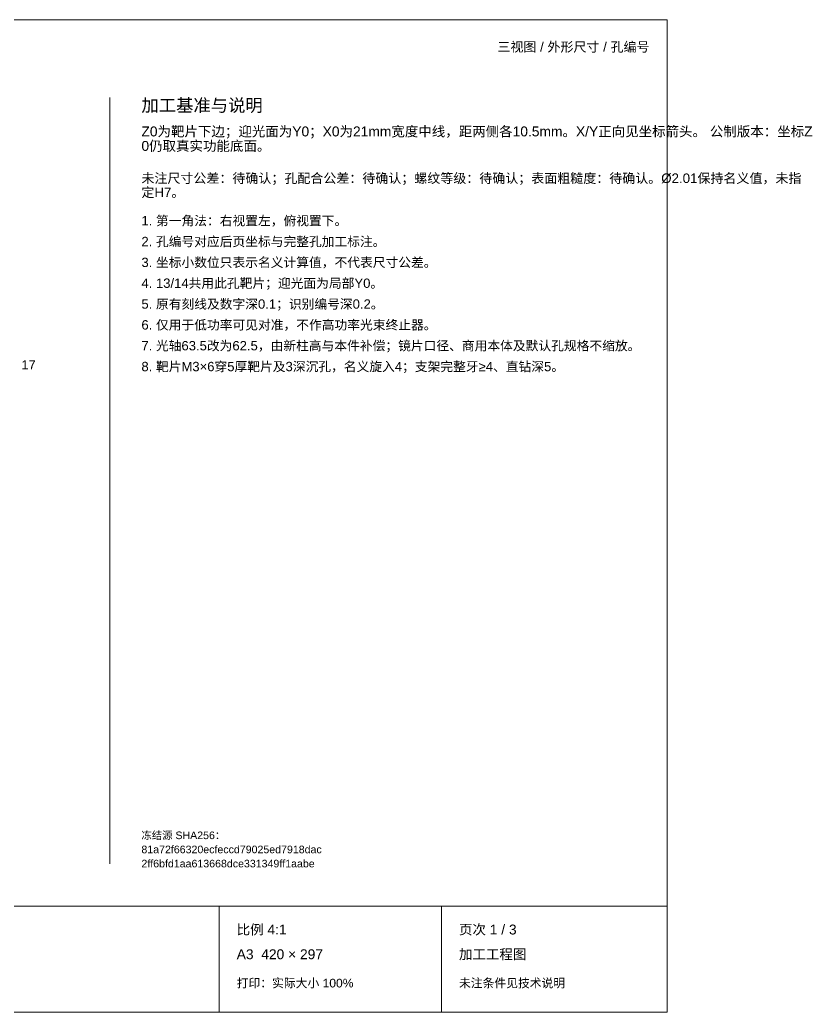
# Paper-space layout '01_三视图' of a CAD drawing. Header units: millimetres. Extents: x 8 to 453, y 8 to 289.
# Drawn here: x 228.5 to 453.1, y 8 to 289 of the extents above; entities that cross this region are included whole.
import ezdxf
from ezdxf.enums import TextEntityAlignment as Align

# ---------------------------------------------------------------- set-up
doc = ezdxf.new("R2010")
doc.units = ezdxf.units.MM
doc.layers.add('ANNOTATIONS', color=7, linetype='CONTINUOUS', lineweight=18)
doc.styles.add('CJK', font='Arial Unicode.ttf')

psp = doc.layouts.new('01_三视图')

# ---------------------------------------------------------------- linework, layer by layer
at = {"layer": 'ANNOTATIONS'}
for p, q in [((412, 289), (8, 289)), ((412, 8), (412, 289)), ((254, 50), (254, 267)), ((8, 38), (412, 38)), ((285, 8), (285, 38)), ((348, 8), (348, 38)), ((8, 8), (412, 8))]:
    psp.add_line(p, q, dxfattribs=at)

# ---------------------------------------------------------------- texts
at = {"layer": 'ANNOTATIONS', "style": 'CJK'}
psp.add_text('三视图 / 外形尺寸 / 孔编号', height=2.7, dxfattribs=at).set_placement((407, 280), align=Align.RIGHT)
for s, height, p in [('加工基准与说明', 3.6, (263, 263)), ('Z0为靶片下边；迎光面为Y0；X0为21mm宽度中线，距两侧各10.5mm。X/Y正向见坐标箭头。 公制版本：坐标Z', 2.8, (263, 256)), ('0仍取真实功能底面。', 2.8, (263, 251.9)), ('未注尺寸公差：待确认；孔配合公差：待确认；螺纹等级：待确认；表面粗糙度：待确认。Ø2.01保持名义值，未指', 2.7, (263, 242.8)), ('定H7。', 2.7, (263, 238.8)), ('1. 第一角法：右视置左，俯视置下。', 2.65, (263, 230.8)), ('2. 孔编号对应后页坐标与完整孔加工标注。', 2.65, (263, 224.9)), ('3. 坐标小数位只表示名义计算值，不代表尺寸公差。', 2.65, (263, 219)), ('4. 13/14共用此孔靶片；迎光面为局部Y0。', 2.65, (263, 213.1)), ('5. 原有刻线及数字深0.1；识别编号深0.2。', 2.65, (263, 207.2)), ('6. 仅用于低功率可见对准，不作高功率光束终止器。', 2.65, (263, 201.3)), ('7. 光轴63.5改为62.5，由新柱高与本件补偿；镜片口径、商用本体及默认孔规格不缩放。', 2.65, (263, 195.4)), ('17', 2.6, (229, 190)), ('8. 靶片M3×6穿5厚靶片及3深沉孔，名义旋入4；支架完整牙≥4、直钻深5。', 2.65, (263, 189.5)), ('冻结源 SHA256：', 2.15, (263, 57)), ('81a72f66320ecfeccd79025ed7918dac', 2.15, (263, 53)), ('2ff6bfd1aa613668dce331349ff1aabe', 2.15, (263, 49)), ('比例 4:1', 2.8, (290, 30)), ('页次 1 / 3', 2.8, (353, 30)), ('A3  420 × 297', 2.8, (290, 23)), ('加工工程图', 2.8, (353, 23)), ('打印：实际大小 100%', 2.45, (290, 15)), ('未注条件见技术说明', 2.45, (353, 15))]:
    psp.add_text(s, height=height, dxfattribs=at).set_placement(p)

doc.saveas('drawing.dxf')
